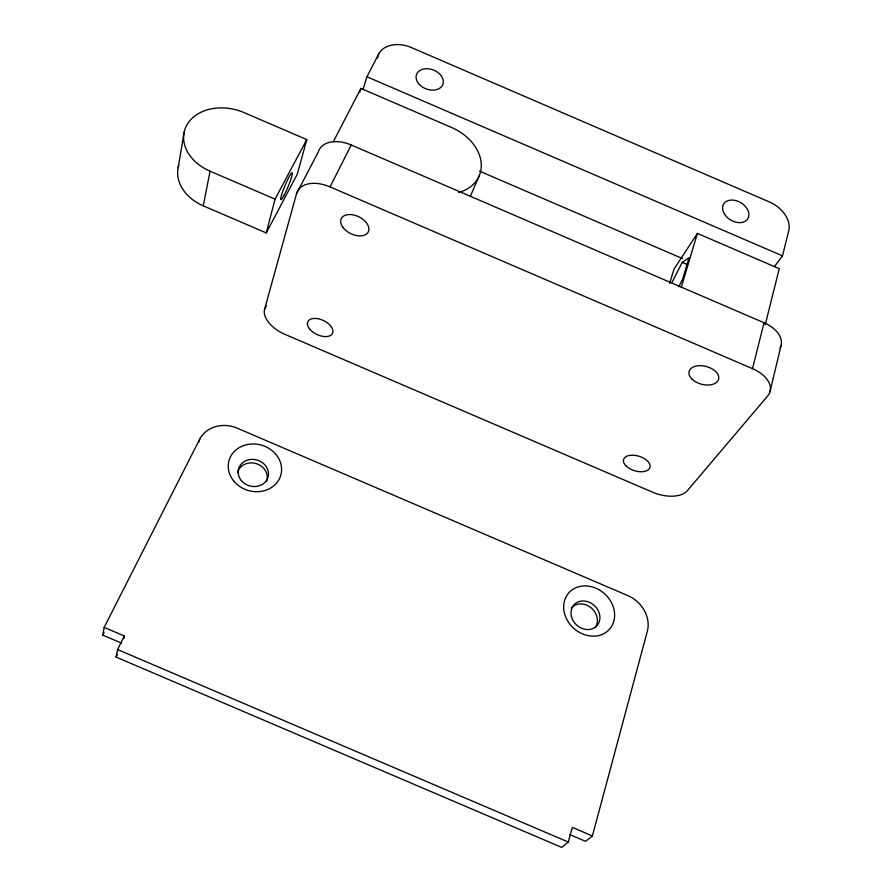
<?xml version="1.0" encoding="UTF-8"?>
<svg xmlns="http://www.w3.org/2000/svg" width="892" height="892" viewBox="0 0 892 892"><rect width="100%" height="100%" fill="white"/><g stroke="black" fill="none" stroke-linecap="round" stroke-linejoin="round"><path stroke-width="1.34" d="M178.155 167.718L184.12 132.328M121.524 643.11L102.836 635.126L104.174 627.388L199.652 439.288A28.856 25.177 13.3 0 1 237.116 428.127L627.901 595.633A29.325 24.608 43.8 0 1 647.358 631.135L592.388 835.949L585.62 841.346L569.509 834.466M203.264 205.829L210.077 171.197A43.92 33.294 13.8 0 1 187.03 124.668A43.92 33.294 13.8 0 1 243.906 112.537L306.77 139.598L297.348 174.052L266.273 232.912L203.264 205.829A42.615 32.859 13.5 0 1 178.768 165.332M592.388 835.949L572.341 827.375L568.271 842.037L561.726 847.4L116.094 657.092L117.599 649.554L124.334 635.996L104.174 627.388M123.81 638.549L124.334 635.996M769.974 391.744L780.979 345.851M199.016 441.875L199.652 439.288M752.502 368.652L764.031 322.737L351.258 145.006A29.67 19.189 27.6 0 0 318.232 152.108L296.612 193.475L264.578 309.268A27.206 15.242 26 0 0 285.106 334.422L652.676 492.228A27.496 14.963 16.2 0 0 687.275 490.778L767.599 396.07A30.83 18.453 13.7 0 0 752.502 368.652L330.04 186.896A30.35 18.877 27.3 0 0 296.612 193.475M765.191 324.866L779.262 268.682L697.388 233.403L674.051 268.971L669.624 283.478M774.367 266.675L782.474 255.859L788.762 230.716A26.526 18.71 32.2 0 0 769.551 202.016L411.323 47.532A26.37 18.944 19.8 0 0 378.732 53.933L366.924 76.768L362.91 89.836M266.273 232.912L275.048 199.139L306.77 139.598M681.332 287.191L697.388 233.403M359.71 92.322L360.903 88.408L451.307 127.366A45.503 34.041 21.8 0 1 481.123 162.322A45.503 34.041 21.8 0 1 458.533 192.549M377.494 57.924L378.732 53.933M470.418 196.151L479.216 175.813M116.094 657.092L117.309 654.65M264.578 309.268L266.452 305.566M102.836 635.126L104.085 632.651M330.04 186.896L351.258 145.006M671.843 282.686L682.235 262.404L689.07 257.71L682.592 279.341L678.812 286.678M333.285 141.795L360.903 88.408M117.599 649.554L568.271 842.037M366.924 76.768L782.474 255.859M479.55 171.153L682.503 258.569M682.235 262.404L687.186 264.534M210.077 171.197L275.048 199.139M237.484 472.593A15.22 13.413 15.5 0 1 256.104 463.595A15.22 13.413 15.5 0 1 266.641 481.267M571.304 608.076A15.443 13.146 42.8 0 1 590.861 607.586A15.443 13.146 42.8 0 1 595.466 627.188M764.031 322.737A30.138 18.765 13.1 0 1 780.043 348.148M241.353 480.576A15.287 13.447 15.6 0 0 267.366 478.892A15.287 13.447 15.6 0 0 251.232 459.402A15.287 13.447 15.6 0 0 241.353 480.576M571.46 616.64A15.51 13.179 42.7 0 0 595.666 626.886A15.51 13.179 42.7 0 0 589.255 602.245A15.51 13.179 42.7 0 0 571.46 616.64M233.949 481.29A26.916 23.627 15.7 0 0 279.698 478.179A26.916 23.627 15.7 0 0 251.12 444.015A26.916 23.627 15.7 0 0 233.949 481.29M564.536 613.54A27.306 23.159 42.5 0 0 607.207 631.436A27.306 23.159 42.5 0 0 595.7 588.118A27.306 23.159 42.5 0 0 564.536 613.54M284.102 195.214A14.573 1.628 -67.2 0 0 292.353 173.037A14.573 1.628 -67.2 0 0 283.143 190.319A14.573 1.628 -67.2 0 0 284.102 195.214M724.717 214.448A14.138 10.035 31.3 0 0 747.474 219.22A14.138 10.035 31.3 0 0 735.008 200.399A14.138 10.035 31.3 0 0 724.717 214.448M419.496 84.617A14.071 10.135 20.8 0 0 442.633 84.941A14.071 10.135 20.8 0 0 426.989 68.706A14.071 10.135 20.8 0 0 419.496 84.617M309.524 328.825A13.648 7.694 25.4 0 0 331.59 334.645A13.648 7.694 25.4 0 0 319.425 319.068A13.648 7.694 25.4 0 0 309.524 328.825M342.851 227.237A15.064 9.355 26.2 0 0 367.303 233.325A15.064 9.355 26.2 0 0 354.247 215.117A15.064 9.355 26.2 0 0 342.851 227.237M691.857 378.966A15.253 9.176 14.7 0 0 717.558 381.33A15.253 9.176 14.7 0 0 702.16 365.765A15.253 9.176 14.7 0 0 691.857 378.966M626.329 466.204A13.77 7.582 16.8 0 0 649.22 468.88A13.77 7.582 16.8 0 0 634.803 455.344A13.77 7.582 16.8 0 0 626.329 466.204"/></g></svg>
